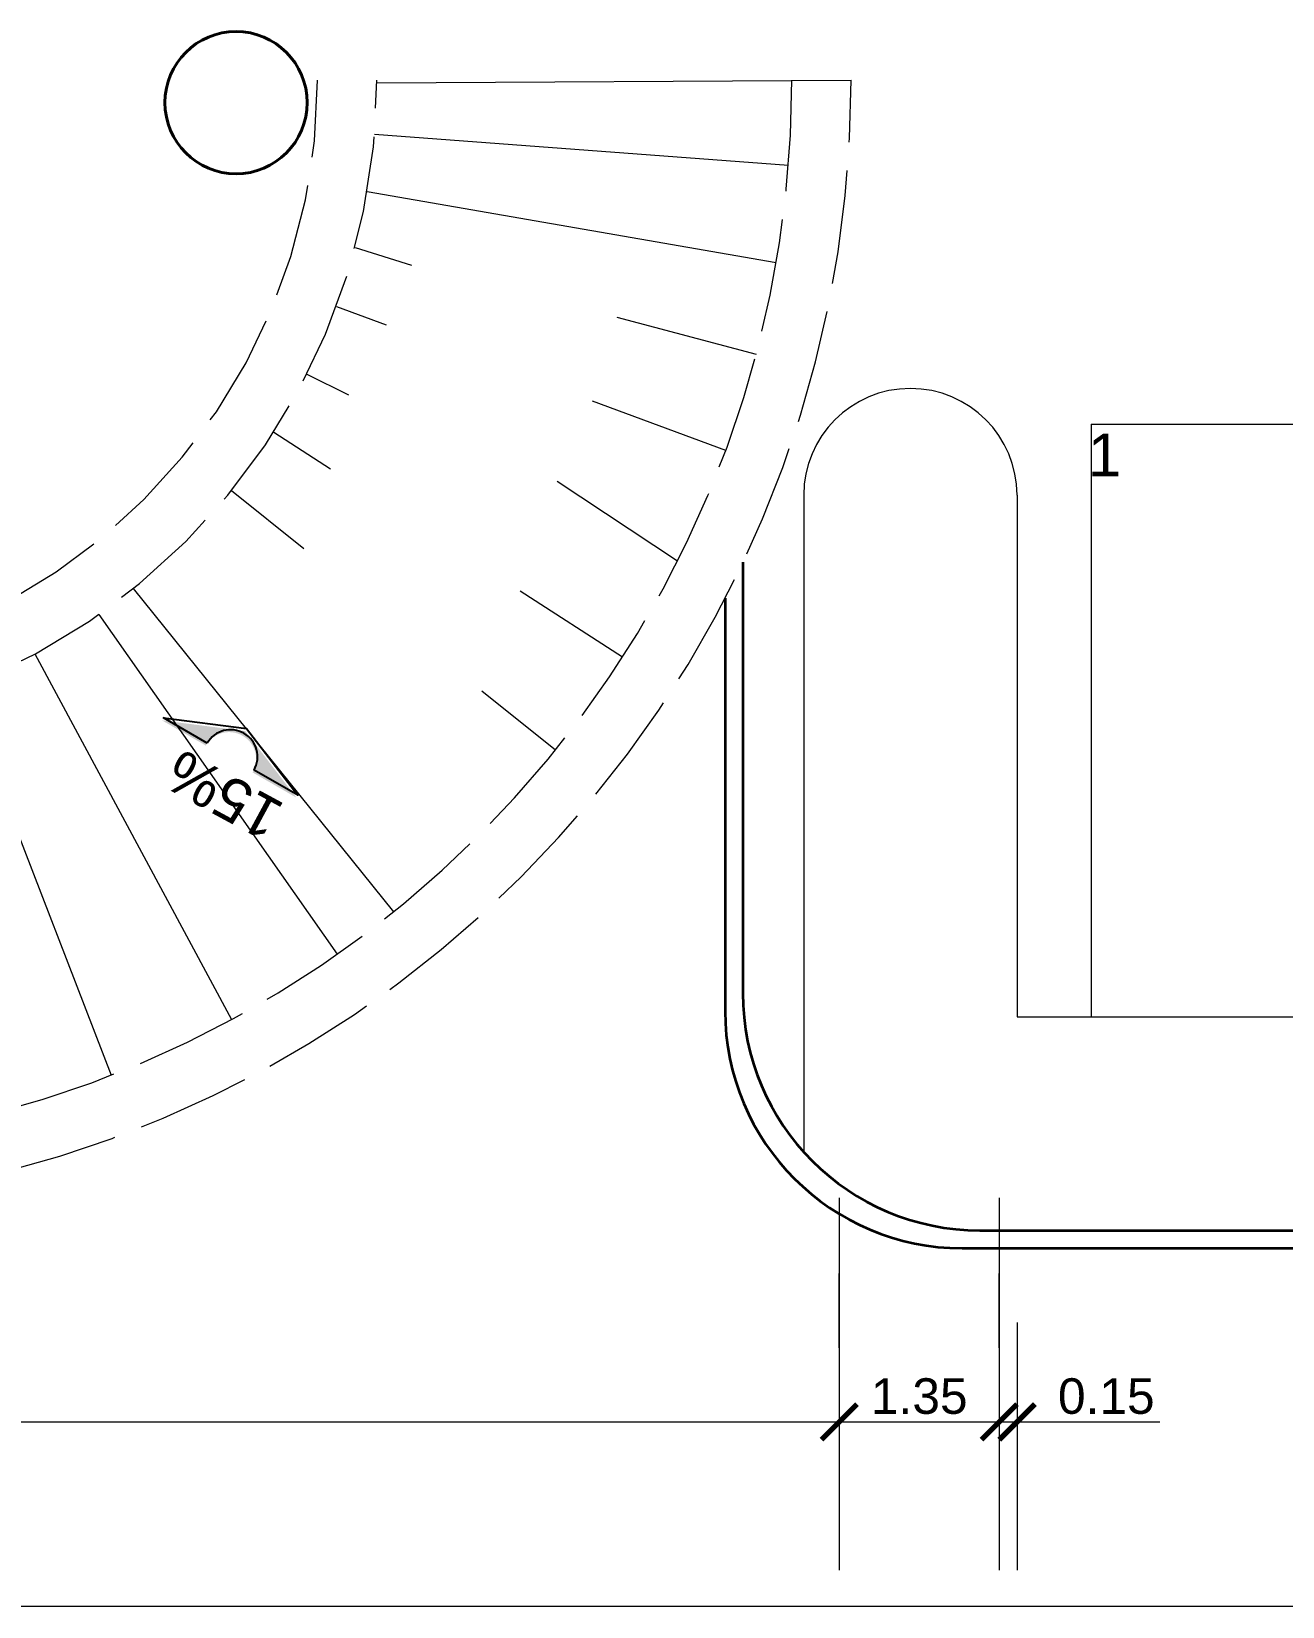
# Model space of a CAD drawing. Header units: inches. Extents: x 13 to 261, y -112 to -47.
# Drawn here: x 171.98 to 182.53, y -104.7 to -91.42 of the extents above; entities that cross this region are included whole.
import ezdxf

# ---------------------------------------------------------------- set-up
doc = ezdxf.new("R2010")
doc.units = ezdxf.units.IN
doc.header["$MEASUREMENT"] = 0
doc.linetypes.add('ACAD_ISO02W100', pattern=[15, 12, -3])
doc.linetypes.add('ACAD_ISO04W100', pattern=[30, 24, -3, 0, -3])
for name, color, linetype, lineweight in [('BANQUETA', 2, 'Continuous', 18), ('CAJONES', 3, 'Continuous', 20), ('COLUMNAS', 20, 'Continuous', 40), ('COTAS', 192, 'Continuous', 13), ('EJES', 1, 'ACAD_ISO04W100', 13), ('MUROS', 5, 'Continuous', 35), ('POY. LOSA', 212, 'ACAD_ISO02W100', 13), ('TEXTOS', 124, 'Continuous', 30)]:
    doc.layers.add(name, color=color, linetype=linetype, lineweight=lineweight)
doc.styles.add('COTAS', font='ARIALUNI.TTF', dxfattribs={"height": 0.3})
doc.styles.add('TEXTOS', font='ARIALUNI.TTF', dxfattribs={"height": 0.36})

# ---------------------------------------------------------------- blocks, each defined once
blk = doc.blocks.new('_ArchTick')
at = {"color": 0, "linetype": 'ByBlock', "const_width": 0.15}
blk.add_lwpolyline([(-0.5, -0.5), (0.5, 0.5)], dxfattribs=at)

msp = doc.modelspace()

# ---------------------------------------------------------------- hatches: boundary and pattern name
at = {"extrusion": (-0.05449492025944341, -0.09481718965234187, 0.9940020141892817)}
h = msp.add_hatch(color=256, dxfattribs=at)
edge = h.paths.add_edge_path()
edge.add_line((198.9329313247287, 1.961570736217297), (198.5070666731349, 1.961570736217297))
edge.add_line((198.5070666731348, 1.961570736217269), (199.160660774364, 2.234846075779885))
edge.add_line((199.1606607743641, 2.234846075779913), (199.8142548755934, 1.961570736217325))
edge.add_line((199.8142548755933, 1.961570736217325), (199.3883902239995, 1.961570736217325))
edge.add_arc((199.1606607743641, 1.961570736217297), 0.2277294496354333, 1.761773825687712e-12, 180.0000000000017)

# ---------------------------------------------------------------- linework, layer by layer
at = {"extrusion": (-0.0544949202594434, -0.09481718965234187, 0.9940020141892817), "elevation": -0.2158152962588407}
msp.add_lwpolyline([(198.9329313247286, 1.961570736217183), (198.5070666731348, 1.961570736217126), (199.160660774364, 2.234846075779785), (199.8142548755933, 1.961570736217212), (199.3883902239996, 1.961570736217197, 0.9999999999999999), (198.9329313247286, 1.961570736217183, 1)], format="xyb", dxfattribs=at)
at = {"layer": 'BANQUETA'}
for p, q in [((178.4902467275741, -95.3268014080397), (178.4902467275741, -100.8645212432621)), ((180.2902467275741, -95.3268014080397), (180.2902467275741, -99.72680140803973)), ((180.290246727574, -99.72680140803973), (230.1951939797148, -99.7268014080397))]:
    msp.add_line(p, q, dxfattribs=at)
msp.add_arc((179.390246727574, -95.3268014080397), 0.9000000000000057, 0, 180, dxfattribs=at)
at = {"layer": 'CAJONES'}
for p, q in [((180.9139570549481, -94.72680140803936), (180.9139570549481, -99.7268014080397)), ((180.9139570549481, -94.72680140803934), (230.1139570549477, -94.72680140803979))]:
    msp.add_line(p, q, dxfattribs=at)
at = {"layer": 'COLUMNAS'}
msp.add_circle((173.7024410858216, -92.016367591516), 0.6, dxfattribs=at)
at = {"layer": 'COTAS', "color": 1}
for p, q in [((178.790246727574, -101.2518014080397), (178.790246727574, -104.391207228748)), ((180.140246727574, -101.2518014080397), (180.140246727574, -104.391207228748)), ((180.290246727574, -102.3018014080396), (180.290246727574, -104.3912072287479)), ((159.890246727574, -103.141207228748), (178.790246727574, -103.141207228748)), ((178.790246727574, -103.141207228748), (180.140246727574, -103.141207228748)), ((180.140246727574, -103.1412072287479), (180.290246727574, -103.1412072287479)), ((180.290246727574, -103.1412072287479), (181.4953285829628, -103.1412072287479)), ((258.8426514267205, -104.6979111361862), (159.890246727574, -104.6979111361862))]:
    msp.add_line(p, q, dxfattribs=at)
at = {"layer": 'COTAS', "color": 3}
for p, q in [((178.790246727574, -102.516207228748), (178.790246727574, -101.891207228748)), ((180.140246727574, -102.516207228748), (180.140246727574, -101.8912072287479))]:
    msp.add_line(p, q, dxfattribs=at)
at = {"layer": 'EJES'}
for p, q in [((174.8902059884728, -91.84797045275084), (178.890246727574, -91.82680140803973)), ((174.8714778232166, -92.28079003803057), (178.3615644208141, -92.54475603540672)), ((174.8094245501001, -92.7662223615219), (178.2576992355029, -93.36572506424466)), ((174.7063190110911, -93.23725363212324), (175.1812219093559, -93.3880778686439)), ((174.5489850585191, -93.73400324131231), (174.968235287863, -93.88900137355103)), ((176.9147657939859, -93.82493431183977), (178.0886136119243, -94.13730212114035)), ((174.3004521689104, -94.30468004184547), (174.6510234744746, -94.48138776211582)), ((176.7051730658675, -94.53115274894046), (177.8318185418478, -94.94767713521301)), ((174.0200081348187, -94.79586006559234), (174.4983052054062, -95.1036369258799)), ((176.4097459672057, -95.20848864970793), (177.4258599158998, -95.88006190887177)), ((173.6645931688555, -95.28800965082209), (174.273154024872, -95.77476387234586)), ((172.8353066164426, -96.11417383904089), (175.0296338368577, -98.84088103630495)), ((176.099652518356, -96.13407946571022), (176.9632944378131, -96.68981985119228)), ((172.5460369901407, -96.33135330791711), (174.5542671572287, -99.19788633511183)), ((172.0061967437328, -96.66485943920873), (173.6631340219933, -99.74781360151542)), ((171.3869182352874, -96.9515748557431), (172.6488257573495, -100.2161793770377)), ((175.7742836421957, -96.97543455476443), (176.3978712103528, -97.4742078134934))]:
    msp.add_line(p, q, dxfattribs=at)
at = {"layer": 'MUROS'}
for p, q in [((177.97702365854, -95.89094485258391), (177.97702365854, -99.52680140803966)), ((177.82702365854, -96.19381354646131), (177.82702365854, -99.67680140803961)), ((179.97702365854, -101.5268014080397), (180.2902467275741, -101.5268014080397)), ((180.290246727574, -101.5268014080397), (234.348895349276, -101.5268014080397)), ((179.82702365854, -101.6768014080396), (180.2902467275741, -101.6768014080396)), ((180.290246727574, -101.6768014080396), (234.348895349276, -101.6768014080397))]:
    msp.add_line(p, q, dxfattribs=at)
for centre in [(179.97702365854, -99.52680140803966), (179.82702365854, -99.67680140803961)]:
    msp.add_arc(centre, 2, 180, 270, dxfattribs=at)
at = {"layer": 'POY. LOSA', "ltscale": 0.08}
for radius in [5, 5.5, 9, 9.5]:
    msp.add_arc((169.390246727574, -91.82680140803973), radius, 270, 0, dxfattribs=at)

# ---------------------------------------------------------------- block references
at = {"layer": 'COTAS', "color": 1, "xscale": 0.3, "yscale": 0.3, "zscale": 0.3, "rotation": 180}
for p in [(178.790246727574, -103.141207228748), (180.140246727574, -103.1412072287479)]:
    msp.add_blockref('_ArchTick', p, dxfattribs=at)
at = {"layer": 'COTAS', "color": 1, "xscale": 0.3, "yscale": 0.3, "zscale": 0.3}
for p in [(178.790246727574, -103.141207228748), (180.140246727574, -103.141207228748), (180.290246727574, -103.1412072287479)]:
    msp.add_blockref('_ArchTick', p, dxfattribs=at)

# ---------------------------------------------------------------- texts
at = {"layer": 'COTAS', "color": 1, "char_height": 0.3, "attachment_point": 5, "style": 'COTAS'}
for s, insert in [('1.35', (179.465246727574, -102.9254330131954)), ('0.15', (181.0427876552684, -102.9254330131954))]:
    msp.add_mtext(s, dxfattribs=dict(at, insert=insert))
at = {"layer": 'MUROS', "style": 'TEXTOS'}
msp.add_attdef('15%', (174.1275741130392, -97.93836007997155), '', height=0.36, rotation=151.5768337554036, dxfattribs=at)
at = {"layer": 'TEXTOS', "style": 'TEXTOS'}
msp.add_text('1', height=0.36, dxfattribs=at).set_placement((180.8877965500802, -95.16666449269333))

doc.saveas('drawing.dxf')
